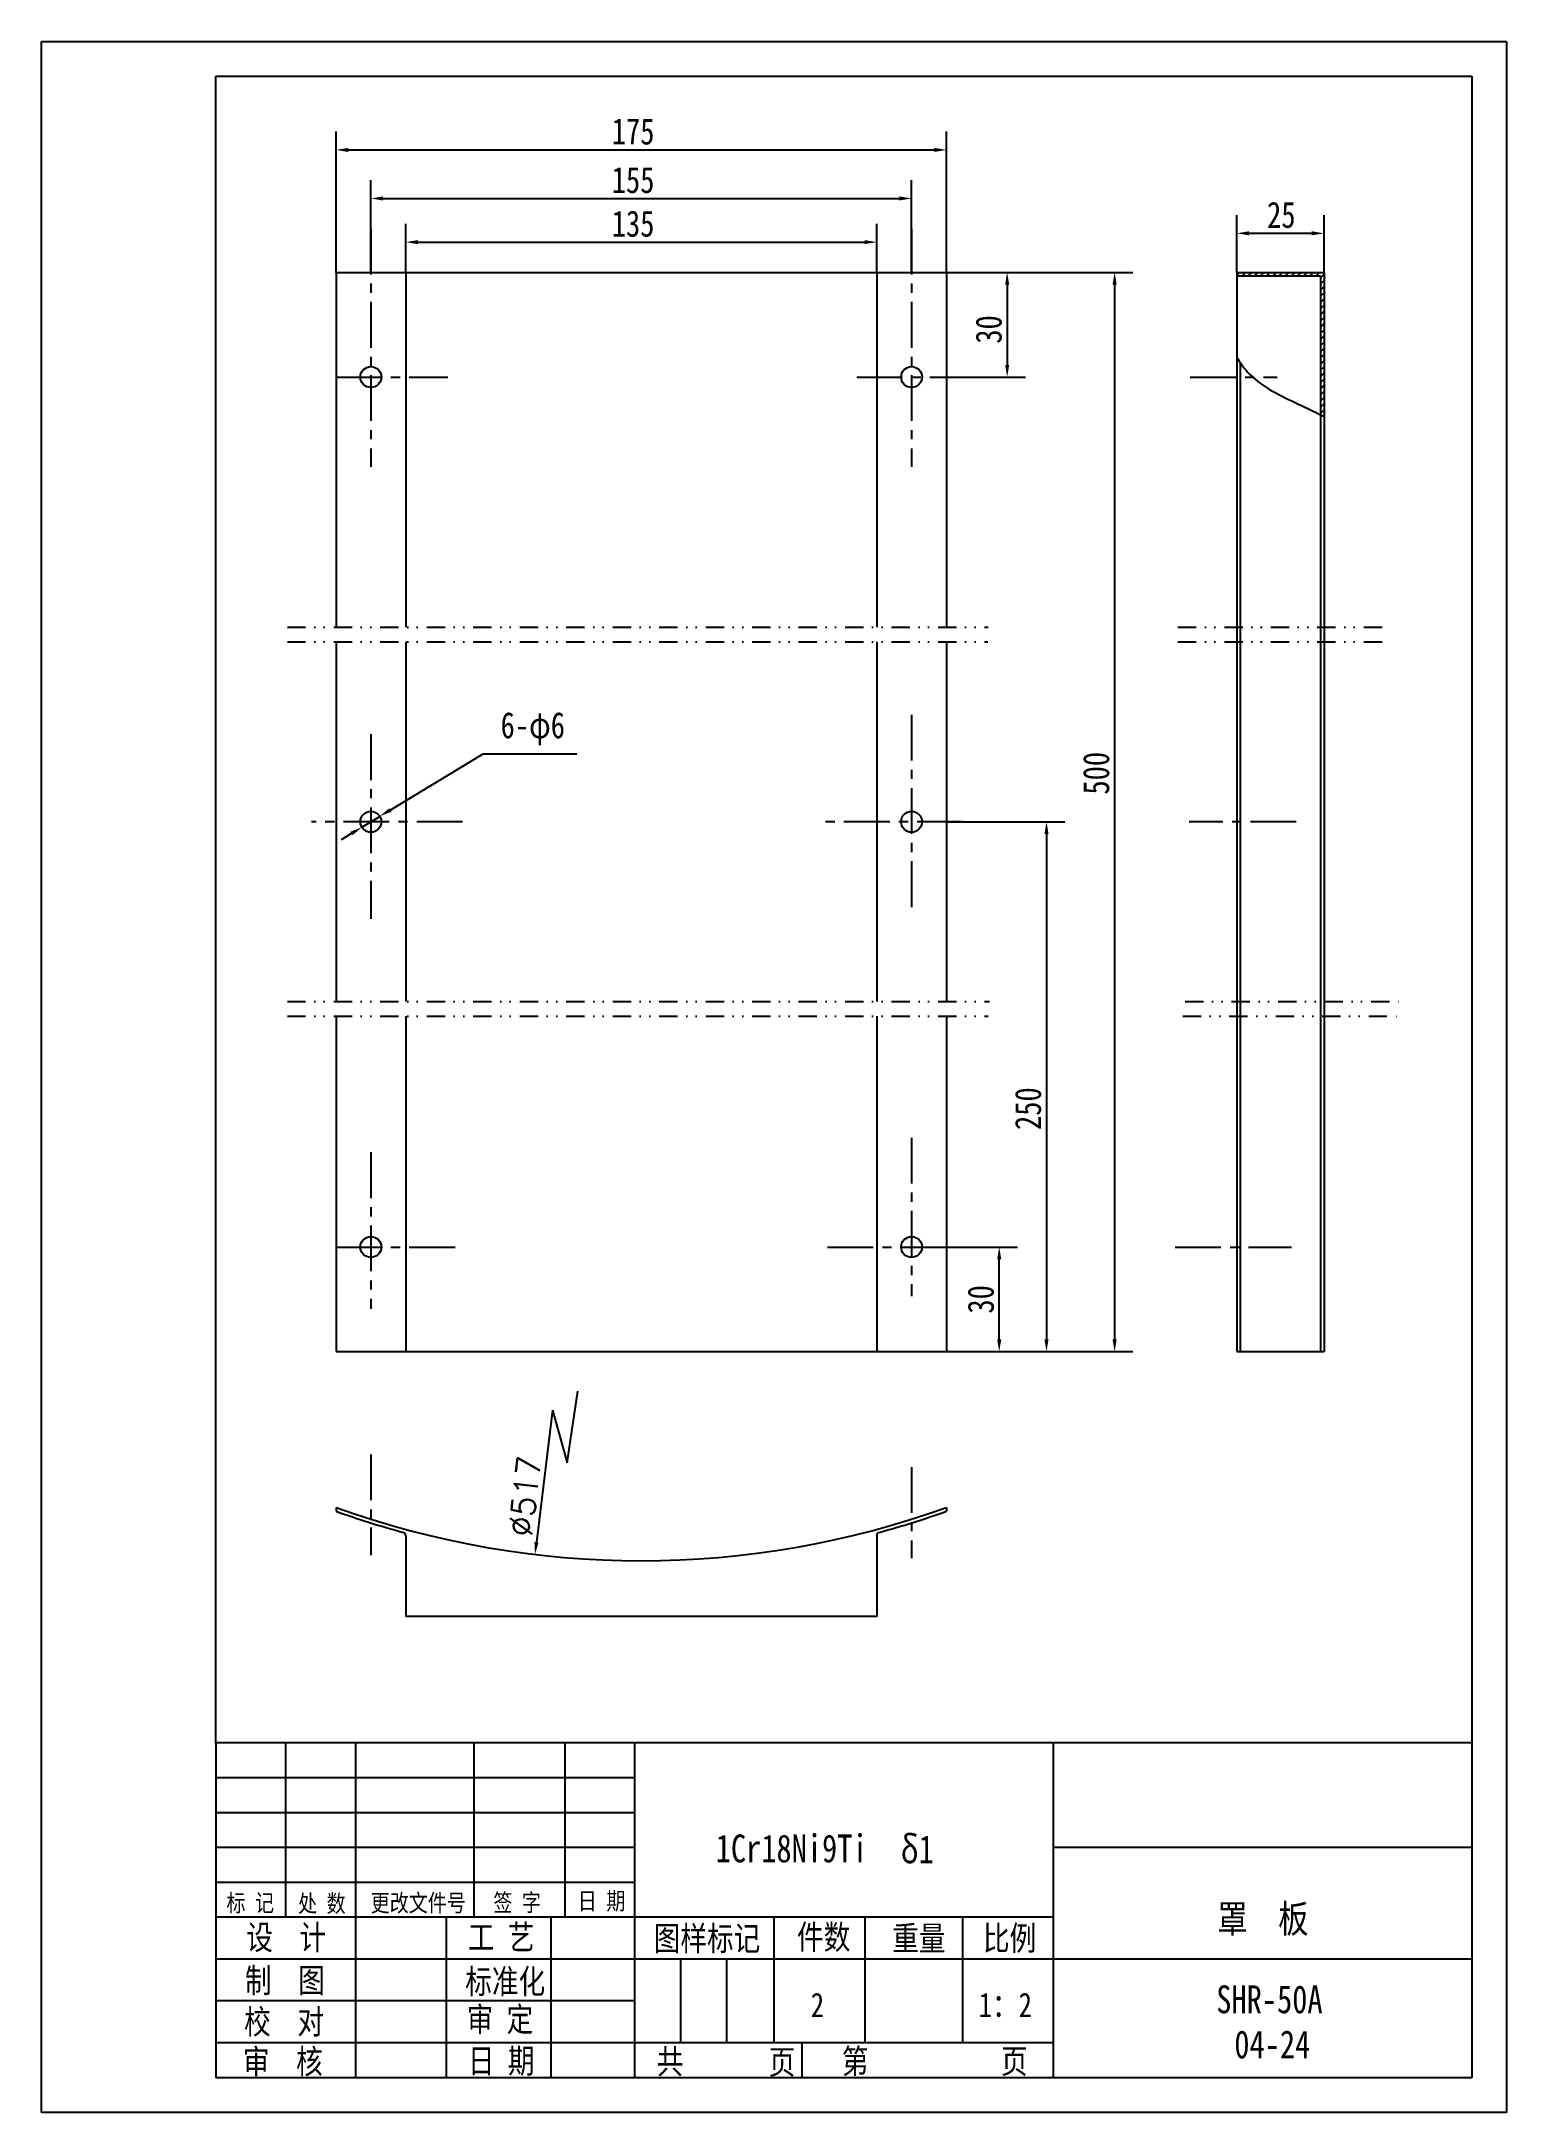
# Model space of a CAD drawing. Extents: x 237 to 657, y -30 to 564.
import ezdxf

# ---------------------------------------------------------------- set-up
doc = ezdxf.new("R2010")
doc.units = 0
doc.header["$LTSCALE"] = 10.5
doc.header["$MEASUREMENT"] = 0
doc.linetypes.add('CENTER', pattern=[2, 1.25, -0.25, 0.25, -0.25])
doc.linetypes.add('DIVIDE', pattern=[1.25, 0.5, -0.25, 0, -0.25, 0, -0.25])
doc.layers.get('0').update_dxf_attribs({"color": 2, "linetype": 'CONTINUOUS'})
doc.layers.get('DEFPOINTS').update_dxf_attribs({"linetype": 'CONTINUOUS'})
doc.layers.add('PART', color=3, linetype='CONTINUOUS')
doc.layers.add('SMPEN_THICK', color=7, linetype='CONTINUOUS')
doc.styles.add('HZDX', font='', dxfattribs={"width": 0.8, "height": 7.5})
doc.styles.get("Standard").update_dxf_attribs({"font": 'txt.shx', "height": 6.75, "bigfont": 'hzfs.shx'})
doc.styles.get('HZDX').set_extended_font_data('SimSun')
doc.dimstyles.get("Standard").update_dxf_attribs({"dimtxt": 0.18, "dimasz": 0.18, "dimexe": 0.18, "dimexo": 0.0625, "dimgap": 0.09, "dimtad": 0, "dimtih": 1, "dimtoh": 1, "dimdec": 4, "dimzin": 0, "dimdsep": 46, "dimtxsty": 'Standard', "dimcen": 0.09, "dimadec": 0, "dimazin": 0, "dimtfac": 1, "dimtdec": 4, "dimtofl": 0, "dimtmove": 0, "dimatfit": 3, "dimfxl": 1, "dimtolj": 1, "dimtzin": 0, "dimarcsym": 0})

# ---------------------------------------------------------------- blocks, each defined once
blk = doc.blocks.new('*D4')
at = {"color": 2, "linetype": 'ByBlock', "transparency": 16777216}
for p, q in [((321.91, 497.44), (321.91, 537.83)), ((496.91, 497.44), (496.91, 537.83)), ((325.41, 532.58), (493.41, 532.58))]:
    blk.add_line(p, q, dxfattribs=at)
for points in [[(325.41, 533.16), (325.41, 531.99), (321.91, 532.58)], [(493.41, 533.16), (493.41, 531.99), (496.91, 532.58)]]:
    blk.add_solid(points, dxfattribs=at)
at = {"layer": 'DEFPOINTS', "color": 0, "linetype": 'ByBlock', "transparency": 16777216}
for p in [(496.91, 532.58), (321.91, 497.44), (496.91, 497.44)]:
    blk.add_point(p, dxfattribs=at)
at = {"color": 2, "linetype": 'ByBlock', "transparency": 16777216, "insert": (407.08, 537.83), "char_height": 7.5, "attachment_point": 5, "style": 'HZDX'}
blk.add_mtext('\\A1;175', dxfattribs=at)
blk = doc.blocks.new('*D5')
at = {"color": 2, "linetype": 'ByBlock', "transparency": 16777216}
for p, q in [((350.05, 497.44), (350.05, 523.91)), ((505.05, 497.44), (505.05, 523.91)), ((353.55, 518.66), (501.55, 518.66))]:
    blk.add_line(p, q, dxfattribs=at)
for points in [[(353.55, 519.24), (353.55, 518.07), (350.05, 518.66)], [(501.55, 519.24), (501.55, 518.07), (505.05, 518.66)]]:
    blk.add_solid(points, dxfattribs=at)
at = {"layer": 'DEFPOINTS', "color": 0, "linetype": 'ByBlock', "transparency": 16777216}
for p in [(505.05, 518.66), (350.05, 497.44), (505.05, 497.44)]:
    blk.add_point(p, dxfattribs=at)
at = {"color": 2, "linetype": 'ByBlock', "transparency": 16777216, "insert": (425.21, 523.91), "char_height": 7.5, "attachment_point": 5, "style": 'HZDX'}
blk.add_mtext('\\A1;155', dxfattribs=at)
blk = doc.blocks.new('*D6')
at = {"color": 2, "linetype": 'ByBlock', "transparency": 16777216}
for p, q in [((360.05, 497.44), (360.05, 511.38)), ((495.05, 497.44), (495.05, 511.38)), ((363.55, 506.13), (491.55, 506.13))]:
    blk.add_line(p, q, dxfattribs=at)
for points in [[(363.55, 506.71), (363.55, 505.55), (360.05, 506.13)], [(491.55, 506.71), (491.55, 505.55), (495.05, 506.13)]]:
    blk.add_solid(points, dxfattribs=at)
at = {"layer": 'DEFPOINTS', "color": 0, "linetype": 'ByBlock', "transparency": 16777216}
for p in [(495.05, 506.13), (360.05, 497.44), (495.05, 497.44)]:
    blk.add_point(p, dxfattribs=at)
at = {"color": 2, "linetype": 'ByBlock', "transparency": 16777216, "insert": (425.21, 511.38), "char_height": 7.5, "attachment_point": 5, "style": 'HZDX'}
blk.add_mtext('\\A1;135', dxfattribs=at)
blk = doc.blocks.new('*D7')
at = {"color": 2, "linetype": 'ByBlock', "transparency": 16777216}
for p, q in [((515.05, 497.44), (537.7, 497.44)), ((532.45, 493.94), (532.45, 470.94)), ((515.05, 467.44), (537.7, 467.44))]:
    blk.add_line(p, q, dxfattribs=at)
for points in [[(531.86, 493.94), (533.03, 493.94), (532.45, 497.44)], [(531.86, 470.94), (533.03, 470.94), (532.45, 467.44)]]:
    blk.add_solid(points, dxfattribs=at)
at = {"layer": 'DEFPOINTS', "color": 0, "linetype": 'ByBlock', "transparency": 16777216}
for p in [(515.05, 497.44), (515.05, 467.44), (532.45, 467.44)]:
    blk.add_point(p, dxfattribs=at)
at = {"color": 2, "linetype": 'ByBlock', "transparency": 16777216, "insert": (527.2, 481.08), "char_height": 7.5, "attachment_point": 5, "rotation": 90, "style": 'HZDX'}
blk.add_mtext('\\A1;30', dxfattribs=at)
blk = doc.blocks.new('*D8')
at = {"color": 2, "linetype": 'ByBlock', "transparency": 16777216}
for p, q in [((515.05, 217.93), (535.42, 217.93)), ((530.17, 191.43), (530.17, 214.43)), ((515.05, 187.93), (535.42, 187.93))]:
    blk.add_line(p, q, dxfattribs=at)
for points in [[(529.58, 214.43), (530.75, 214.43), (530.17, 217.93)], [(529.58, 191.43), (530.75, 191.43), (530.17, 187.93)]]:
    blk.add_solid(points, dxfattribs=at)
at = {"layer": 'DEFPOINTS', "color": 0, "linetype": 'ByBlock', "transparency": 16777216}
for p in [(515.05, 217.93), (530.17, 217.93), (515.05, 187.93)]:
    blk.add_point(p, dxfattribs=at)
at = {"color": 2, "linetype": 'ByBlock', "transparency": 16777216, "insert": (524.92, 202.92), "char_height": 7.5, "attachment_point": 5, "rotation": 90, "style": 'HZDX'}
blk.add_mtext('\\A1;30', dxfattribs=at)
blk = doc.blocks.new('*D9')
at = {"color": 2, "linetype": 'ByBlock', "transparency": 16777216}
for p, q in [((496.91, 339.9), (530.83, 339.9)), ((525.58, 336.4), (525.58, 191.43)), ((496.91, 187.93), (530.83, 187.93))]:
    blk.add_line(p, q, dxfattribs=at)
for points in [[(525, 336.4), (526.17, 336.4), (525.58, 339.9)], [(525, 191.43), (526.17, 191.43), (525.58, 187.93)]]:
    blk.add_solid(points, dxfattribs=at)
at = {"layer": 'DEFPOINTS', "color": 0, "linetype": 'ByBlock', "transparency": 16777216}
for p in [(496.91, 339.9), (496.91, 187.93), (525.58, 187.93)]:
    blk.add_point(p, dxfattribs=at)
at = {"color": 2, "linetype": 'ByBlock', "transparency": 16777216, "insert": (520.33, 257.62), "char_height": 7.5, "attachment_point": 5, "rotation": 90, "style": 'HZDX'}
blk.add_mtext('\\A1;250', dxfattribs=at)
blk = doc.blocks.new('*D10')
at = {"color": 2, "linetype": 'ByBlock', "transparency": 16777216}
for p, q in [((496.91, 497.44), (550.36, 497.44)), ((545.11, 493.94), (545.11, 191.43)), ((496.91, 187.93), (550.36, 187.93))]:
    blk.add_line(p, q, dxfattribs=at)
for points in [[(544.53, 493.94), (545.7, 493.94), (545.11, 497.44)], [(544.53, 191.43), (545.7, 191.43), (545.11, 187.93)]]:
    blk.add_solid(points, dxfattribs=at)
at = {"layer": 'DEFPOINTS', "color": 0, "linetype": 'ByBlock', "transparency": 16777216}
for p in [(496.91, 497.44), (496.91, 187.93), (545.11, 187.93)]:
    blk.add_point(p, dxfattribs=at)
at = {"color": 2, "linetype": 'ByBlock', "transparency": 16777216, "insert": (539.86, 353.81), "char_height": 7.5, "attachment_point": 5, "rotation": 90, "style": 'HZDX'}
blk.add_mtext('\\A1;500', dxfattribs=at)
blk = doc.blocks.new('*D11')
at = {"color": 2, "linetype": 'ByBlock', "transparency": 16777216}
for p, q in [((580.14, 497.44), (580.14, 513.91)), ((605.14, 497.44), (605.14, 513.91)), ((583.64, 508.66), (601.64, 508.66))]:
    blk.add_line(p, q, dxfattribs=at)
for points in [[(583.64, 509.24), (583.64, 508.08), (580.14, 508.66)], [(601.64, 509.24), (601.64, 508.08), (605.14, 508.66)]]:
    blk.add_solid(points, dxfattribs=at)
at = {"layer": 'DEFPOINTS', "color": 0, "linetype": 'ByBlock', "transparency": 16777216}
for p in [(605.14, 508.66), (580.14, 497.44), (605.14, 497.44)]:
    blk.add_point(p, dxfattribs=at)
at = {"color": 2, "linetype": 'ByBlock', "transparency": 16777216, "insert": (592.9, 513.91), "char_height": 7.5, "attachment_point": 5, "style": 'HZDX'}
blk.add_mtext('\\A1;25', dxfattribs=at)

msp = doc.modelspace()

# ---------------------------------------------------------------- hatches: boundary and pattern name
at = {"layer": 'SMPEN_THICK'}
h = msp.add_hatch(dxfattribs=at)
h.set_pattern_fill('ANSI31', color=256, scale=10, style=0)
h.set_pattern_definition([(45, (16.7403, 18.1236), (-0.8838835, 0.8838835), [])])
h.paths.add_polyline_path([(605.14305, 497.43713), (580.14305, 497.43713), (580.14305, 496.43713), (604.14305, 496.43713), (604.14305, 467.43713), (605.14305, 467.43713)])
edge = h.paths.add_edge_path()
edge.add_line((605.14305, 467.43713), (604.14305, 467.43713))
edge.add_line((604.14305, 467.43713), (604.14305, 456.62129))
edge.add_spline(control_points=[(604.14305, 456.62129), (604.47663, 456.45361), (604.80995, 456.28497), (605.14305, 456.1155)], knot_values=[33.201208012, 33.201208012, 33.201208012, 33.201208012, 34.323586539, 34.323586539, 34.323586539, 34.323586539], degree=3, periodic=0)
edge.add_line((605.14305, 456.1155), (605.14305, 467.43713))

# ---------------------------------------------------------------- linework, layer by layer
at = {"color": 2, "linetype": 'ByBlock'}
for p, q in [((337.47471, 343.2613), (364.05179, 359.33728)), ((329.34608, 338.34445), (334.47995, 341.44983)), ((326.35132, 336.53297), (323.35657, 334.7215)), ((383.97395, 171.10954), (379.3738, 133.24243))]:
    msp.add_line(p, q, dxfattribs=at)
for points in [[(337.17279, 343.76043), (337.77662, 342.76217), (334.47995, 341.44983)], [(326.04941, 337.0321), (326.65324, 336.03385), (329.34608, 338.34445)], [(378.79453, 133.31115), (379.95308, 133.17372), (378.9615, 129.7668)]]:
    msp.add_solid(points, dxfattribs=at)
at = {"layer": 'DEFPOINTS', "color": 0, "linetype": 'ByBlock'}
for p in [(334.47995, 341.44983), (329.34608, 338.34445), (378.9615, 129.7668)]:
    msp.add_point(p, dxfattribs=at)
at = {"layer": 'PART', "linetype": 'Continuous'}
for p, q in [((237.46975, 563.69371), (657.46975, 563.69371)), ((657.46975, 563.69371), (657.46975, -30.30628)), ((647.46975, 75.69372), (287.46975, 75.69372)), ((307.46975, 75.69372), (307.46975, 25.69372)), ((327.46975, 75.69372), (327.46975, -20.30628)), ((361.46975, 75.69372), (361.46975, 25.69372)), ((387.46975, 75.69372), (387.46975, 25.69372)), ((407.46975, 75.69372), (407.46975, -20.30628)), ((527.46975, 75.69372), (527.46975, -20.30628)), ((647.46975, 45.69372), (527.46975, 45.69372)), ((353.46975, 25.69372), (353.46975, -20.30628)), ((383.46975, 25.69372), (383.46975, -20.30628)), ((447.46975, 25.69372), (447.46975, -10.30628)), ((473.46975, 25.69372), (473.46975, -10.30628)), ((501.46975, 25.69372), (501.46975, -10.30628)), ((420.66975, 13.69372), (420.66975, -10.30628)), ((433.86975, 13.69372), (433.86975, -10.30628)), ((647.46975, 13.69372), (527.46975, 13.69372)), ((455.46975, -10.30628), (455.46975, -20.30628)), ((657.46975, -30.30628), (237.46975, -30.30628))]:
    msp.add_line(p, q, dxfattribs=at)
at = {"layer": 'PART', "color": 5, "linetype": 'Continuous'}
for p, q in [((287.46975, 553.69371), (647.46975, 553.69371)), ((647.46975, 553.69371), (647.46975, -20.30628)), ((287.46975, 75.69372), (287.46975, -20.30628)), ((647.46975, -20.30628), (287.46975, -20.30628))]:
    msp.add_line(p, q, dxfattribs=at)
for centre in [(331.91302, 467.43713), (486.91302, 467.43713), (331.91302, 339.89714), (486.91302, 339.89714), (331.91302, 217.93378), (486.91302, 217.93378)]:
    msp.add_circle(centre, 3, dxfattribs=at)
at = {"layer": 'SMPEN_THICK', "color": 3}
msp.add_line((237.46975, -30.30628), (237.46975, 563.69371), dxfattribs=at)
at = {"layer": 'SMPEN_THICK', "color": 5}
msp.add_line((287.46975, 75.69372), (287.46975, 553.69371), dxfattribs=at)
at = {"layer": 'SMPEN_THICK', "linetype": 'CENTER'}
for p, q in [((331.91302, 509.98456), (331.91302, 441.67076)), ((486.91302, 509.98456), (486.91302, 441.67076)), ((321.91302, 467.43713), (353.99776, 467.43713)), ((471.17681, 467.43713), (498.75365, 467.43713)), ((566.77043, 467.43713), (591.69055, 467.43713)), ((486.91302, 370.56864), (486.91302, 313.40811)), ((331.91302, 364.992), (331.91302, 312.01395)), ((358.18272, 339.89714), (314.91061, 339.89714)), ((501.6373, 339.89714), (461.41189, 339.89714)), ((597.15933, 339.89714), (566.50192, 339.89714)), ((331.91302, 245.09431), (331.91302, 200.22209)), ((486.91302, 249.27679), (486.91302, 203.87195)), ((321.91302, 217.93378), (358.18272, 217.93378)), ((462.80688, 217.93378), (500.82678, 217.93378)), ((562.44934, 217.93378), (595.81924, 217.93378)), ((331.91302, 158.45146), (331.91302, 129.5117)), ((486.91302, 154.8016), (486.91302, 128.70062))]:
    msp.add_line(p, q, dxfattribs=at)
at = {"layer": 'SMPEN_THICK', "color": 4}
for p, q in [((321.91302, 497.43713), (321.91302, 395.6635)), ((321.91302, 497.43713), (496.91302, 497.43713)), ((341.91302, 497.43713), (341.91302, 395.6635)), ((476.91302, 497.43713), (476.91302, 395.6635)), ((496.91302, 497.43713), (496.91302, 395.6635)), ((580.14305, 497.43713), (580.14305, 187.93378)), ((580.14305, 497.43713), (605.14305, 497.43713)), ((580.14305, 496.43713), (604.14305, 496.43713)), ((604.14305, 496.43713), (604.14305, 187.93378)), ((605.14305, 497.43713), (605.14305, 187.93378)), ((581.14305, 471.57413), (581.14305, 187.93378)), ((321.91302, 391.48103), (321.91302, 288.31325)), ((341.91302, 391.48103), (341.91302, 288.31325)), ((476.91302, 391.48103), (476.91302, 288.31325)), ((496.91302, 391.48103), (496.91302, 288.31325)), ((321.91302, 284.13077), (321.91302, 187.93378)), ((341.91302, 284.13077), (341.91302, 187.93378)), ((476.91302, 284.13077), (476.91302, 187.93378)), ((496.91302, 284.13077), (496.91302, 187.93378)), ((321.91302, 187.93378), (496.91302, 187.93378)), ((580.14305, 187.93378), (605.14305, 187.93378)), ((321.91302, 143.22631), (321.91302, 142.16384)), ((496.91302, 143.22631), (496.91302, 142.16384)), ((341.91302, 135.13448), (341.91302, 111.93537)), ((476.91302, 135.13448), (476.91302, 111.93537)), ((476.91302, 111.93537), (341.91302, 111.93537))]:
    msp.add_line(p, q, dxfattribs=at)
at = {"layer": 'SMPEN_THICK', "linetype": 'DIVIDE'}
for p, q in [((307.96313, 395.6635), (508.84151, 395.6635)), ((563.24694, 395.6635), (623.85786, 395.6635)), ((307.96313, 391.48103), (508.7737, 391.48103)), ((563.24694, 391.48103), (623.85786, 391.48103)), ((307.96313, 288.31325), (509.2613, 288.31325)), ((565.33297, 288.31325), (626.64784, 288.31325)), ((307.96313, 284.13077), (508.84151, 284.13077)), ((564.64193, 284.13077), (626.64784, 284.13077))]:
    msp.add_line(p, q, dxfattribs=at)
at = {"layer": 'SMPEN_THICK'}
for p, q in [((364.05179, 359.33728), (390.91509, 359.33728)), ((388.22439, 156.06364), (391.27737, 176.58409)), ((383.97395, 171.10954), (388.22439, 156.06364)), ((407.46975, 65.69372), (287.46975, 65.69372)), ((407.46975, 55.69372), (287.46975, 55.69372)), ((407.46975, 45.69372), (287.46975, 45.69372)), ((407.46975, 35.69372), (287.46975, 35.69372)), ((527.46975, 25.69372), (287.46975, 25.69372)), ((527.46975, 13.69372), (287.46975, 13.69372)), ((407.46975, 1.69372), (287.46975, 1.69372)), ((527.46975, -10.30628), (287.46975, -10.30628))]:
    msp.add_line(p, q, dxfattribs=at)
at = {"layer": 'SMPEN_THICK', "color": 4}
for centre, radius, start, end in [((409.41302, 386.46693), 258.5, 250.2150177, 289.7849823), ((409.41302, 386.46693), 259.5, 250.29442293, 254.75447537), ((409.41302, 386.46693), 259.5, 285.24552463, 289.70557707), ((340.91302, 135.13448), 1, 0, 74.75447537), ((477.91302, 135.13448), 1, 105.24552463, 180)]:
    msp.add_arc(centre, radius, start, end, dxfattribs=at)
at = {"layer": 'SMPEN_THICK'}
msp.add_open_spline([(580.14305, 473.15225), (581.06263, 471.62884), (585.07051, 465.72131), (593.98083, 461.4795), (601.59427, 457.90237), (604.34268, 456.52271), (605.14305, 456.1155)], degree=3, knots=[3.603837699, 3.603837699, 3.603837699, 3.603837699, 8.903276744, 25.077546267, 31.626727179, 34.323586539, 34.323586539, 34.323586539, 34.323586539], dxfattribs=at)

# ---------------------------------------------------------------- texts
at = {"color": 2, "linetype": 'ByBlock', "insert": (378.3206, 366.57766), "char_height": 7.5, "attachment_point": 5, "style": 'HZDX'}
msp.add_mtext('\\f仿宋_GB2312|b0|i0|c134|p49;6-φ6', dxfattribs=at)
at = {"color": 2, "linetype": 'ByBlock', "insert": (376.03471, 146.47794), "char_height": 6.75, "attachment_point": 5, "rotation": 83.23480079}
msp.add_mtext('\\A1;∅517', dxfattribs=at)
at = {"layer": 'SMPEN_THICK', "style": 'HZDX', "width": 0.8}
for s, height, p in [('1Cr18Ni9Ti', 8, (430.7658, 41.44931)), ('标 记', 5, (290.51883, 27.34099)), ('处 数', 5, (311.04852, 27.18087)), ('更改文件号', 5, (331.86146, 27.33003)), ('签 字', 5, (367.01165, 27.44311)), ('日 期', 5, (391.20342, 27.88948)), ('罩  板', 8, (574.54443, 21.25519)), ('设  计', 7, (296.19113, 16.45752)), ('工 艺', 7, (359.69662, 16.47999)), ('图样标记', 7, (412.98589, 16.13515)), ('件数', 7, (454.07127, 16.5467)), ('重量', 7, (481.36198, 16.1808)), ('比例', 7, (507.3718, 16.22645)), ('制  图', 7, (295.82507, 4.08728)), ('标准化', 7, (358.96449, 3.81268)), ('SHR-50A', 8, (574.26135, -1.81711)), ('校  对', 7, (295.57353, -7.75694)), ('审 定', 7, (359.37622, -7.04832)), ('2', 7, (458.01298, -2.92799)), ('1：2', 7, (506.15814, -2.92799)), ('审  核', 7, (295.20746, -19.14396)), ('日 期', 7, (359.71205, -18.98736)), ('共', 7, (413.85504, -19.16926)), ('页', 7, (445.9735, -19.32938)), ('第', 7, (466.92722, -19.07796)), ('页', 7, (512.52066, -19.07796)), ('04-24', 8, (579.43035, -14.73095))]:
    msp.add_text(s, height=height, dxfattribs=at).set_placement(p)
at = {"layer": 'SMPEN_THICK', "insert": (488.5252, 45.14166), "char_height": 8, "attachment_point": 5, "style": 'HZDX'}
msp.add_mtext('\\f仿宋_GB2312|b0|i0|c134|p49;δ1', dxfattribs=at)

# ---------------------------------------------------------------- dimensions: what is measured, and where the dimension line sits
at = {"layer": 'SMPEN_THICK'}
for base, p1, p2, picture, middle in [((496.91302, 532.57538), (321.91302, 497.43713), (496.91302, 497.43713), '*D4', (407.0788, 532.57538)), ((605.14305, 508.65901), (580.14305, 497.43713), (605.14305, 497.43713), '*D11', (592.90129, 508.65901))]:
    dim = msp.add_linear_dim(base=base, p1=p1, p2=p2, dimstyle='Standard', override={"dimtxt": 5, "dimasz": 3.5, "dimexe": 5.25, "dimexo": 0, "dimgap": 1.5, "dimtad": 1, "dimtih": 0, "dimtoh": 0, "dimzin": 8, "dimtxsty": 'HZDX', "dimclrd": 2, "dimclre": 2, "dimclrt": 2, "dimtm": 0.115, "dimtfac": 0.66667, "dimtofl": 1, "dimatfit": 1, "dimtvp": 5, "dimtzin": 8}, dxfattribs=at)
    dim.commit()
    dim.dimension.update_dxf_attribs({"geometry": picture, "text_midpoint": middle, "dimtype": 160})
for base, p1, p2, picture, middle in [((486.91302, 518.65744), (331.91302, 497.43713), (486.91302, 497.43713), '*D5', (407.0788, 518.65744)), ((476.91302, 506.13129), (341.91302, 497.43713), (476.91302, 497.43713), '*D6', (407.0788, 506.13129))]:
    dim = msp.add_linear_dim(base=base, p1=p1, p2=p2, dimstyle='Standard', override={"dimtxt": 5, "dimasz": 3.5, "dimexe": 5.25, "dimexo": 0, "dimgap": 1.5, "dimtad": 1, "dimtih": 0, "dimtoh": 0, "dimzin": 8, "dimtxsty": 'HZDX', "dimclrd": 2, "dimclre": 2, "dimclrt": 2, "dimtm": 0.115, "dimtfac": 0.66667, "dimtofl": 1, "dimatfit": 1, "dimtvp": 5, "dimtzin": 8}, dxfattribs=at)
    dim.commit()
    dim.dimension.update_dxf_attribs({"geometry": picture, "text_midpoint": middle, "dimtype": 160, "insert": (-18.13531, 0)})
for base, p1, p2, picture, middle in [((514.31074, 467.43713), (496.91302, 497.43713), (496.91302, 467.43713), '*D7', (514.31074, 481.07899)), ((512.03092, 217.93378), (496.91302, 187.93378), (496.91302, 217.93378), '*D8', (512.03092, 202.92409))]:
    dim = msp.add_linear_dim(base=base, p1=p1, p2=p2, angle=90, dimstyle='Standard', override={"dimtxt": 5, "dimasz": 3.5, "dimexe": 5.25, "dimexo": 0, "dimgap": 1.5, "dimtad": 1, "dimtih": 0, "dimtoh": 0, "dimzin": 8, "dimtxsty": 'HZDX', "dimclrd": 2, "dimclre": 2, "dimclrt": 2, "dimtm": 0.115, "dimtfac": 0.66667, "dimtofl": 1, "dimatfit": 1, "dimtvp": 5, "dimtzin": 8}, dxfattribs=at)
    dim.commit()
    dim.dimension.update_dxf_attribs({"geometry": picture, "text_midpoint": middle, "dimtype": 160, "insert": (-18.13531, 0)})
for base, p1, text, picture, middle in [((545.11411, 187.93378), (496.91302, 497.43713), '500', '*D10', (545.11411, 353.81499)), ((525.58378, 187.93378), (496.91302, 339.89714), '250', '*D9', (525.58378, 257.61561))]:
    dim = msp.add_linear_dim(base=base, p1=p1, p2=(496.91302, 187.93378), angle=90, text=text, dimstyle='Standard', override={"dimtxt": 5, "dimasz": 3.5, "dimexe": 5.25, "dimexo": 0, "dimgap": 1.5, "dimtad": 1, "dimtih": 0, "dimtoh": 0, "dimzin": 8, "dimtxsty": 'HZDX', "dimclrd": 2, "dimclre": 2, "dimclrt": 2, "dimtm": 0.115, "dimtfac": 0.66667, "dimtofl": 1, "dimatfit": 1, "dimtvp": 5, "dimtzin": 8}, dxfattribs=at)
    dim.commit()
    dim.dimension.update_dxf_attribs({"geometry": picture, "text_midpoint": middle, "dimtype": 160})

doc.saveas('drawing.dxf')
